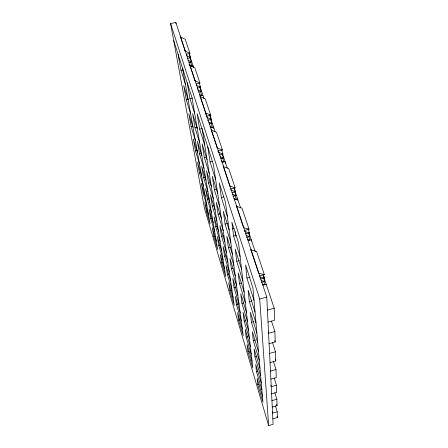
<?xml version="1.0" encoding="UTF-8"?>
<svg xmlns="http://www.w3.org/2000/svg" width="448" height="448" viewBox="0 0 448 448"><rect width="100%" height="100%" fill="white"/><g stroke="black" fill="none" stroke-linecap="round" stroke-linejoin="round"><path stroke-width="0.67" d="M268.666 425.6L273.118 424.334L266.778 297.13L175.795 22.4L170.598 23.604L204.506 208.415L268.666 425.6L259.711 299.023L170.598 23.604M272.255 407.019L277.054 405.67L276.864 399.23L274.831 392.666M275.43 405.899L277.234 411.768L272.558 413.09L272.16 411.785M272.843 418.858L277.402 417.564L277.234 411.768M271.6 393.854L276.668 392.431L276.461 385.241L274.176 377.955M271.936 400.618L276.864 399.23M270.866 379.114L276.237 377.619L276.002 369.533L273.319 361.099M254.027 300.423L246.915 278.018L245.582 264.97L252.924 287.89L262.954 402.175L257.79 384.765L259.056 384.412M276.461 385.241L271.242 386.697L270.833 385.37M270.038 362.516L275.75 360.937L275.481 351.775L272.513 342.558M261.856 389.659L256.446 371.554L257.774 371.19M270.463 371.067L276.002 369.533M260.635 375.754L254.951 356.91L256.794 356.406M269.584 353.399L275.481 351.775M271.477 321.121L274.893 331.531L268.576 333.25L268.156 331.951M259.274 360.226L253.288 340.586L255.237 340.054M269.097 343.666L275.195 341.998L274.893 331.531M240.106 256.586L233.593 236.062L231.862 222.141L238.571 243.074L252.79 367.892L247.94 351.529L249.166 351.193M268.022 322.084L274.562 320.309L274.21 308.246L263.155 275.229M251.21 354.043L246.142 337.081L247.43 336.734M267.422 310.078L274.21 308.246M227.349 216.39L221.357 197.518L219.296 182.913L225.445 202.11L243.23 335.658L238.661 320.247L239.854 319.928M249.463 338.71L244.16 321.121L245.941 320.639M257.74 342.77L251.423 322.269L253.87 321.608M241.231 320.656L236.477 304.735L238.353 304.231M247.52 321.653L241.959 303.391L243.835 302.887M256.004 322.997L249.312 301.577L251.922 300.882M259.711 299.023L266.778 297.13M245.347 302.557L239.495 283.578L241.489 283.052M260.467 279.11L264.527 278.034L263.2 274.075M239.03 304.108L234.063 287.65L236.04 287.123M261.358 282.29L264.706 281.4L263.609 278.118M204.758 145.247L199.646 129.13L197.086 113.585L213.399 164.511L234.226 305.29L229.919 290.758L231.661 290.293M262.892 285.23L266.207 284.346M231.862 289.302L227.388 274.327L228.603 274.008M246.915 278.018L250.051 277.189M259.487 275.89L264.342 274.602L256.542 251.395L250.958 249.906M202.306 129.886L225.73 276.634L221.659 262.903L222.975 262.562M242.894 281.03L236.729 261.302L239.238 260.641M236.583 285.757L231.398 268.733L233.218 268.251M246.506 237.378L249.71 236.544L248.399 232.618M223.042 259.795L218.826 245.683L220.007 245.375M248.102 240.587L251.278 239.764L251.39 241.125M233.862 265.3L228.43 247.677L230.35 247.178M229.258 271.712L224.605 256.278L225.882 255.948M232.299 228.95L234.203 228.458M173.734 40.701L192.058 97.899L217.7 249.553L213.847 236.555L215.13 236.225M226.386 252.274L221.536 236.365L223.546 235.844M244.53 230.44L249.094 229.253L241.982 208.107L236.544 206.354L243.37 226.979M233.593 236.062L236.27 235.368M245.526 233.94L249.407 232.932L248.08 228.984M214.732 231.974L210.75 218.658L212.089 218.316M230.804 242.34L225.103 224.101L227.517 223.479M220.097 241.321L215.723 226.817L216.961 226.498M232.943 196.353L236.012 195.569L234.685 191.598M233.979 199.931L237.63 198.996L237.776 200.368M216.849 220.97L212.307 206.069L213.606 205.733M182.56 68.253L210.101 223.91L206.45 211.596L207.698 211.277M223.188 230.681L218.131 214.278L219.99 213.802M219.621 206.545L214.334 189.644L216.3 189.146M206.881 205.71L203.118 193.116L204.422 192.786M230.188 189.162L235.183 187.891L228.682 168.549L223.378 166.578L223.278 165.771M231.885 192.707L235.603 191.766L234.31 187.908M211.478 212.75L207.362 199.102L209.166 198.643M221.357 197.518L223.927 196.862M207.906 191.632L203.644 177.643L205.537 177.167M213.248 198.436L208.527 183.126L210.325 182.672M220.752 158.659L223.446 157.987L222.135 154.067M215.6 179.402L210.073 161.986L212.548 161.37M221.855 162.394L225.103 161.582L225.35 163.626M203.364 185.847L199.483 172.973L200.654 172.676M199.517 164.086L195.507 150.931L197.344 150.478M203.969 168.319L199.55 154L201.538 153.507M217.655 151.211L222.449 150.018L216.474 132.25L211.305 130.105L217.213 147.952L222.449 150.018M209.244 173.348L204.333 157.629L206.864 157.002M219.386 154.924L222.953 154.034L221.631 150.102M206.136 116.323L210.739 115.203L205.234 98.829L200.194 96.538L205.638 112.98L210.739 115.203M207.396 120.288L211.316 119.33L209.782 114.761M195.278 140.14L191.139 126.711L193.071 126.241M209.289 124.034L211.882 123.396L210.577 119.487M199.595 142.464L195.02 127.814L197.462 127.215M199.646 129.13L202.322 128.475M210.437 127.893L213.562 127.126L213.746 128.464M198.705 92.053L201.202 91.454L199.668 86.867M199.959 95.99L202.899 95.278M187.219 82.796L189.969 98.655L192.556 98.034M188.065 99.35L183.714 85.54L186.318 99.977L188.35 99.49M196.146 84L199.942 83.087L194.852 67.95L189.941 65.548L194.97 80.741L199.942 83.087M197.434 88.06L200.581 87.304L199.259 83.362M188.905 62.434L191.313 61.863L189.823 57.411M190.406 66.388L193.021 65.766L193.228 67.105M178.069 54.23L180.97 70.314L182.846 69.866M186.29 54.242L189.952 53.379L185.231 39.34L180.443 36.848L180.292 35.974M187.606 58.369L190.635 57.652L189.353 53.833M262.444 284.161L264.88 284.698L263.794 281.439M261.01 280.56L264.706 281.4M259.549 276.886L264.527 278.034M264.342 274.602L258.692 273.269L251.171 250.555M247.33 239.344L250.012 240.094L248.707 236.186M246.103 235.514L249.71 236.544M244.552 231.521L249.407 232.932M249.094 229.253L243.583 227.629L243.51 226.873M233.8 198.442L236.415 199.31L235.094 195.356M232.058 194.23L236.012 195.569M230.871 190.142L235.603 191.766M223.378 166.578L229.813 186.026L235.183 187.891M221.385 160.91L223.933 161.879L222.628 157.97M220.231 156.755L223.446 157.987M218.411 152.27L222.953 154.034M209.955 126.358L212.442 127.4L211.142 123.502M208.746 122.063L211.882 123.396M206.892 117.426L211.316 119.33M199.394 94.433L201.818 95.542L200.508 91.622M197.534 89.762L201.202 91.454M196.263 85.288L200.581 87.304M189.017 64.568L191.974 66.013L190.49 61.572M187.729 60.094L191.313 61.863M186.424 55.546L190.635 57.652M180.443 36.848L185.102 50.926L189.952 53.379M189.196 54.342L193.682 67.743M200.054 86.783L203.991 98.532M209.866 116.088L215.085 131.667M222.488 153.77L227.293 168.123M234.102 188.462L240.643 208.001M248.881 232.602L255.259 251.642M274.77 340.687L275.195 341.998M275.324 359.61L275.75 360.937M180.97 70.314L185.388 84.235M189.969 98.655L194.718 113.613M197.226 128.442L192.562 113.641L195.02 127.814M207.066 159.706L202.054 143.791L204.333 157.629M217.672 193.385L212.268 176.226L214.334 189.644M229.13 229.774L223.289 211.221L225.103 224.101M241.545 269.209L235.211 249.088L236.729 261.302M255.052 312.094L248.153 290.192L249.312 301.577M186.318 99.977L190.596 113.663M192.998 127.243L188.793 113.686L191.139 126.711M201.841 155.736L197.344 141.249L199.55 154M211.305 186.234L206.489 170.722L208.527 183.126M221.458 218.96L216.289 202.306L218.131 214.278M232.378 254.156L226.817 236.23L228.43 247.677M244.154 292.124L238.151 272.776L239.495 283.578M256.9 333.2L250.404 312.25L251.423 322.269M276.646 404.337L277.054 405.67M197.45 152.404L193.379 139.115L195.507 150.931M205.985 180.27L201.65 166.118L203.644 177.643M215.096 209.994L210.465 194.891L212.307 206.069M224.829 241.769L219.878 225.613L221.536 236.365M235.262 275.817L229.953 258.496L231.398 268.733M246.467 312.379L240.761 293.765L241.959 303.391M258.53 351.758L252.386 331.699L253.288 340.586M276.998 416.237L277.402 417.564M201.482 175.218L197.54 162.204L199.483 172.973M209.737 202.446L205.548 188.625L207.362 199.102M218.512 231.398L214.054 216.698L215.723 226.817M227.858 262.242L223.11 246.574L224.605 256.278M237.838 295.176L232.764 278.438L234.063 287.65M248.517 330.417L243.09 312.491L244.16 321.121M259.974 368.211L254.145 348.975L254.951 356.91M205.162 196L201.337 183.266L203.118 193.116M213.142 222.583L209.093 209.098L210.75 218.658M221.603 250.774L217.308 236.471L218.826 245.683M230.591 280.722L226.027 265.518L227.388 274.327M240.162 312.592L235.301 296.402L236.477 304.735M250.359 346.573L245.179 329.308L246.142 337.081M261.262 382.894L255.718 364.426L256.446 371.554M208.522 215.006L204.814 202.552L206.45 211.596M216.25 240.957L212.335 227.802L213.847 236.555M224.42 268.402L220.276 254.486L221.659 262.903M233.072 297.483L228.682 282.733L229.919 290.758M242.256 328.334L237.597 312.676L238.661 320.247M252.017 361.138L247.061 344.484L247.94 351.529M262.416 396.077L257.135 378.325L257.79 384.765M175.795 22.4L176.036 23.778M184.957 50.058L185.102 50.926M189.801 64.686L190.019 66.03M194.83 79.878L194.97 80.741M200.066 95.687L200.278 97.065M207.743 146.854L210.073 161.986M205.514 112.134L205.934 114.985M211.187 129.27L211.378 130.614M217.101 147.134L217.213 147.952M229.723 185.231L229.813 186.026M235.228 231.549L235.771 236.113M236.46 205.582L236.606 206.942M250.897 249.178L251.009 250.522"/></g></svg>
